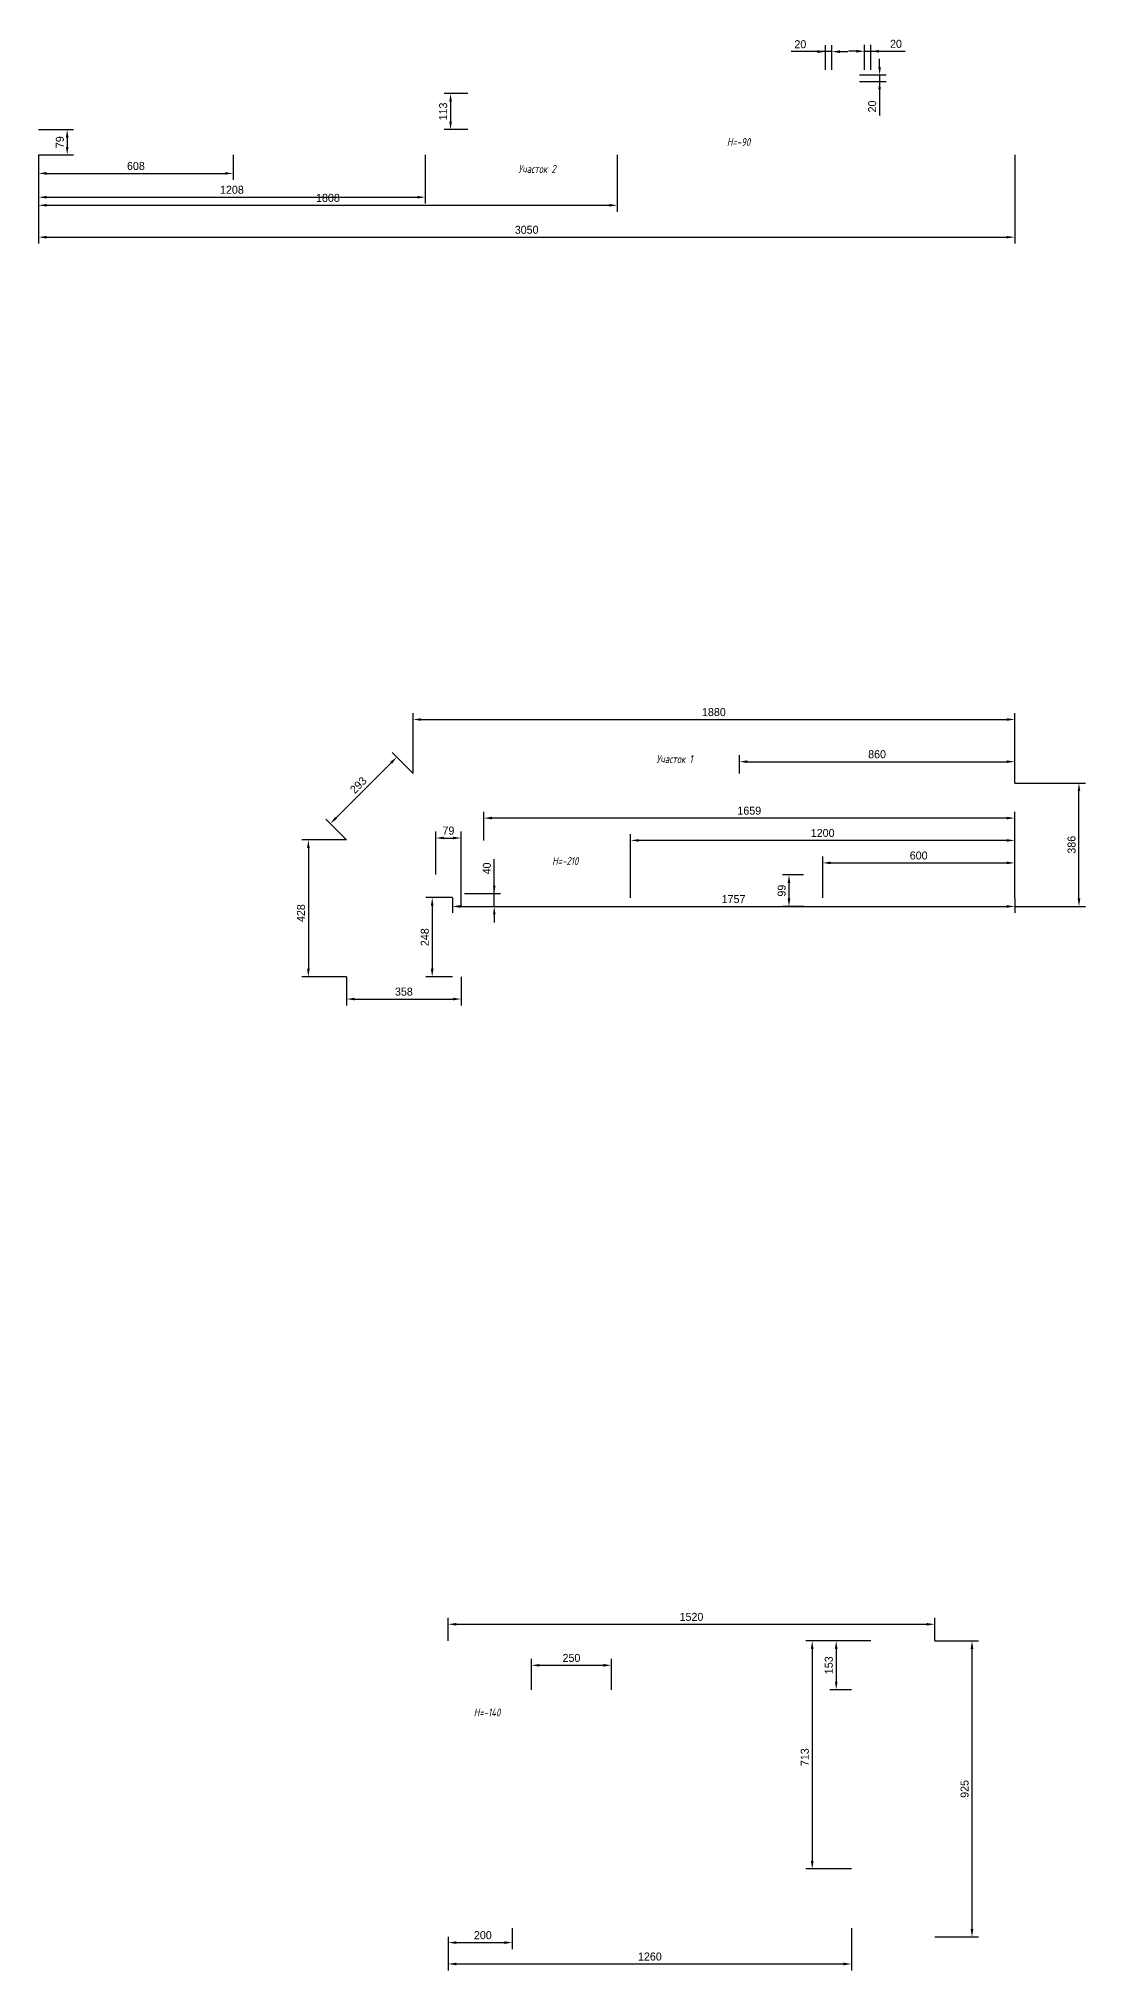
# Model space of a CAD drawing. Header units: millimetres. Extents: x -49629 to 4253, y -24660 to -10989.
# Drawn here: x -19735 to -16464, y -17025 to -10989 of the extents above; entities that cross this region are included whole.
import ezdxf
from ezdxf.enums import TextEntityAlignment as Align

# ---------------------------------------------------------------- set-up
doc = ezdxf.new("R2010")
doc.units = ezdxf.units.MM
doc.header["$PDMODE"] = 34
doc.header["$PDSIZE"] = 50
doc.layers.add('08 Размеры', color=7, linetype='Continuous')
doc.styles.get("Standard").update_dxf_attribs({"font": 'Ubuntu-R.ttf'})
doc.styles.add('ГОСТ-ISOCPEUR', font='isocpeui.ttf', dxfattribs={"width": 0.8})
doc.dimstyles.new('ISO-25', dxfattribs={"dimtxt": 2.5, "dimasz": 2.5, "dimexe": 1.25, "dimexo": 0.625, "dimtad": 1, "dimtxsty": 'Standard', "dimcen": 2.5, "dimadec": 0, "dimazin": 0, "dimtfac": 1, "dimtmove": 0, "dimatfit": 3, "dimfxl": 1, "dimarcsym": 0})

# ---------------------------------------------------------------- blocks, each defined once
blk = doc.blocks.new('*D751')
at = {"layer": '08 Размеры', "color": 0, "lineweight": -2}
for p, q in [((-19734.8, -11352), (-19734.8, -11629.3)), ((-16684.8, -11352), (-16684.8, -11629.3)), ((-19709.8, -11609.3), (-16709.8, -11609.3))]:
    blk.add_line(p, q, dxfattribs=at)
at = {"layer": '08 Размеры', "color": 0}
for points in [[(-19709.8, -11605.2), (-19709.8, -11613.5), (-19734.8, -11609.3)], [(-16709.8, -11613.5), (-16709.8, -11605.2), (-16684.8, -11609.3)]]:
    blk.add_solid(points, dxfattribs=at)
at = {"layer": 'Defpoints', "color": 0}
for p in [(-19734.8, -11352), (-16684.8, -11352), (-16684.8, -11609.3)]:
    blk.add_point(p, dxfattribs=at)
at = {"layer": '08 Размеры', "color": 0, "insert": (-18209.8, -11586.3), "char_height": 25, "attachment_point": 5}
blk.add_mtext('3050', dxfattribs=at)
blk = doc.blocks.new('*D752')
at = {"layer": '08 Размеры', "color": 0, "lineweight": -2}
for p, q in [((-18394.1, -11160.5), (-18467.6, -11160.5)), ((-18447.6, -11185.5), (-18447.6, -11248)), ((-18394.1, -11273), (-18467.6, -11273))]:
    blk.add_line(p, q, dxfattribs=at)
at = {"layer": '08 Размеры', "color": 0}
for points in [[(-18443.4, -11185.5), (-18451.7, -11185.5), (-18447.6, -11160.5)], [(-18451.7, -11248), (-18443.4, -11248), (-18447.6, -11273)]]:
    blk.add_solid(points, dxfattribs=at)
at = {"layer": 'Defpoints', "color": 0}
for p in [(-18394.1, -11160.5), (-18447.6, -11273), (-18394.1, -11273)]:
    blk.add_point(p, dxfattribs=at)
at = {"layer": '08 Размеры', "color": 0, "insert": (-18470.6, -11216.7), "char_height": 25, "attachment_point": 5, "rotation": 90}
blk.add_mtext('113', dxfattribs=at)
blk = doc.blocks.new('*D753')
at = {"layer": '08 Размеры', "color": 0, "lineweight": -2}
for p, q in [((-19734.8, -11273), (-19625.6, -11273)), ((-19645.6, -11298), (-19645.6, -11327)), ((-19734.8, -11352), (-19625.6, -11352))]:
    blk.add_line(p, q, dxfattribs=at)
at = {"layer": '08 Размеры', "color": 0}
for points in [[(-19641.4, -11298), (-19649.7, -11298), (-19645.6, -11273)], [(-19649.7, -11327), (-19641.4, -11327), (-19645.6, -11352)]]:
    blk.add_solid(points, dxfattribs=at)
at = {"layer": 'Defpoints', "color": 0}
for p in [(-19734.8, -11273), (-19734.8, -11352), (-19645.6, -11352)]:
    blk.add_point(p, dxfattribs=at)
at = {"layer": '08 Размеры', "color": 0, "insert": (-19668.4, -11312.5), "char_height": 25, "attachment_point": 5, "rotation": 90}
blk.add_mtext('79', dxfattribs=at)
blk = doc.blocks.new('*D754')
at = {"layer": '08 Размеры', "color": 0, "lineweight": -2}
for p, q in [((-19734.8, -11352), (-19734.8, -11430)), ((-19126.8, -11352), (-19126.8, -11430)), ((-19709.8, -11410), (-19151.8, -11410))]:
    blk.add_line(p, q, dxfattribs=at)
at = {"layer": '08 Размеры', "color": 0}
for points in [[(-19709.8, -11405.8), (-19709.8, -11414.1), (-19734.8, -11410)], [(-19151.8, -11414.1), (-19151.8, -11405.8), (-19126.8, -11410)]]:
    blk.add_solid(points, dxfattribs=at)
at = {"layer": 'Defpoints', "color": 0}
for p in [(-19734.8, -11352), (-19126.8, -11352), (-19126.8, -11410)]:
    blk.add_point(p, dxfattribs=at)
at = {"layer": '08 Размеры', "color": 0, "insert": (-19430.8, -11386.9), "char_height": 25, "attachment_point": 5}
blk.add_mtext('608', dxfattribs=at)
blk = doc.blocks.new('*D755')
at = {"layer": '08 Размеры', "color": 0, "lineweight": -2}
for p, q in [((-19734.8, -11352), (-19734.8, -11504.4)), ((-18526.8, -11352), (-18526.8, -11504.4)), ((-19709.8, -11484.4), (-18551.8, -11484.4))]:
    blk.add_line(p, q, dxfattribs=at)
at = {"layer": '08 Размеры', "color": 0}
for points in [[(-19709.8, -11480.2), (-19709.8, -11488.5), (-19734.8, -11484.4)], [(-18551.8, -11488.5), (-18551.8, -11480.2), (-18526.8, -11484.4)]]:
    blk.add_solid(points, dxfattribs=at)
at = {"layer": 'Defpoints', "color": 0}
for p in [(-19734.8, -11352), (-18526.8, -11352), (-18526.8, -11484.4)]:
    blk.add_point(p, dxfattribs=at)
at = {"layer": '08 Размеры', "color": 0, "insert": (-19130.8, -11461.3), "char_height": 25, "attachment_point": 5}
blk.add_mtext('1208', dxfattribs=at)
blk = doc.blocks.new('*D756')
at = {"layer": '08 Размеры', "color": 0, "lineweight": -2}
for p, q in [((-19734.8, -11352), (-19734.8, -11529.7)), ((-17926.8, -11352), (-17926.8, -11529.7)), ((-19709.8, -11509.7), (-17951.8, -11509.7))]:
    blk.add_line(p, q, dxfattribs=at)
at = {"layer": '08 Размеры', "color": 0}
for points in [[(-19709.8, -11505.5), (-19709.8, -11513.8), (-19734.8, -11509.7)], [(-17951.8, -11513.8), (-17951.8, -11505.5), (-17926.8, -11509.7)]]:
    blk.add_solid(points, dxfattribs=at)
at = {"layer": 'Defpoints', "color": 0}
for p in [(-19734.8, -11352), (-17926.8, -11352), (-17926.8, -11509.7)]:
    blk.add_point(p, dxfattribs=at)
at = {"layer": '08 Размеры', "color": 0, "insert": (-18830.8, -11486.6), "char_height": 25, "attachment_point": 5}
blk.add_mtext('1808', dxfattribs=at)
blk = doc.blocks.new('*D758')
at = {"layer": '08 Размеры', "color": 0, "lineweight": -2}
for p, q in [((-18564.8, -13285), (-18564.8, -13096.5)), ((-16684.8, -13315), (-16684.8, -13096.5)), ((-18539.8, -13116.5), (-16709.8, -13116.5))]:
    blk.add_line(p, q, dxfattribs=at)
at = {"layer": '08 Размеры', "color": 0}
for points in [[(-18539.8, -13112.3), (-18539.8, -13120.6), (-18564.8, -13116.5)], [(-16709.8, -13120.6), (-16709.8, -13112.3), (-16684.8, -13116.5)]]:
    blk.add_solid(points, dxfattribs=at)
at = {"layer": 'Defpoints', "color": 0}
for p in [(-16684.8, -13116.5), (-18564.8, -13285), (-16684.8, -13315)]:
    blk.add_point(p, dxfattribs=at)
at = {"layer": '08 Размеры', "color": 0, "insert": (-17624.8, -13093.4), "char_height": 25, "attachment_point": 5}
blk.add_mtext('1880', dxfattribs=at)
blk = doc.blocks.new('*D759')
at = {"layer": '08 Размеры', "color": 0, "lineweight": -2}
for p, q in [((-18805.5, -13423.9), (-18633.4, -13251.7)), ((-18564.8, -13285), (-18629.8, -13219.9)), ((-18772.3, -13492.5), (-18837.3, -13427.4))]:
    blk.add_line(p, q, dxfattribs=at)
at = {"layer": '08 Размеры', "color": 0}
for points in [[(-18630.4, -13254.7), (-18636.3, -13248.8), (-18615.7, -13234.1)], [(-18808.5, -13420.9), (-18802.6, -13426.8), (-18823.2, -13441.6)]]:
    blk.add_solid(points, dxfattribs=at)
at = {"layer": 'Defpoints', "color": 0}
for p in [(-18615.7, -13234.1), (-18564.8, -13285), (-18772.3, -13492.5)]:
    blk.add_point(p, dxfattribs=at)
at = {"layer": '08 Размеры', "color": 0, "insert": (-18735.7, -13321.5), "char_height": 25, "attachment_point": 5, "rotation": 45}
blk.add_mtext('293', dxfattribs=at)
blk = doc.blocks.new('*D760')
at = {"layer": '08 Размеры', "color": 0, "lineweight": -2}
for p, q in [((-18772.3, -13492.5), (-18911.9, -13492.5)), ((-18891.9, -13517.5), (-18891.9, -13895.5)), ((-18772.3, -13920.5), (-18911.9, -13920.5))]:
    blk.add_line(p, q, dxfattribs=at)
at = {"layer": '08 Размеры', "color": 0}
for points in [[(-18887.7, -13517.5), (-18896, -13517.5), (-18891.9, -13492.5)], [(-18896, -13895.5), (-18887.7, -13895.5), (-18891.9, -13920.5)]]:
    blk.add_solid(points, dxfattribs=at)
at = {"layer": 'Defpoints', "color": 0}
for p in [(-18772.3, -13492.5), (-18891.9, -13920.5), (-18772.3, -13920.5)]:
    blk.add_point(p, dxfattribs=at)
at = {"layer": '08 Размеры', "color": 0, "insert": (-18914.9, -13721.5), "char_height": 25, "attachment_point": 5, "rotation": 90}
blk.add_mtext('428', dxfattribs=at)
blk = doc.blocks.new('*D761')
at = {"layer": '08 Размеры', "color": 0, "lineweight": -2}
for p, q in [((-18441.8, -13673.5), (-18441.8, -13720.5)), ((-18416.8, -13700.5), (-16709.8, -13700.5)), ((-16684.8, -13673.5), (-16684.8, -13720.5))]:
    blk.add_line(p, q, dxfattribs=at)
at = {"layer": '08 Размеры', "color": 0}
for points in [[(-18416.8, -13696.3), (-18416.8, -13704.7), (-18441.8, -13700.5)], [(-16709.8, -13704.7), (-16709.8, -13696.3), (-16684.8, -13700.5)]]:
    blk.add_solid(points, dxfattribs=at)
at = {"layer": 'Defpoints', "color": 0}
for p in [(-18441.8, -13673.5), (-16684.8, -13673.5), (-16684.8, -13700.5)]:
    blk.add_point(p, dxfattribs=at)
at = {"layer": '08 Размеры', "color": 0, "insert": (-17563.3, -13677.7), "char_height": 25, "attachment_point": 5}
blk.add_mtext('1757', dxfattribs=at)
blk = doc.blocks.new('*D762')
at = {"layer": '08 Размеры', "color": 0, "lineweight": -2}
for p, q in [((-18441.8, -13672.9), (-18524.9, -13672.9)), ((-18504.9, -13697.9), (-18504.9, -13895.5)), ((-18441.8, -13920.5), (-18524.9, -13920.5))]:
    blk.add_line(p, q, dxfattribs=at)
at = {"layer": '08 Размеры', "color": 0}
for points in [[(-18500.7, -13697.9), (-18509.1, -13697.9), (-18504.9, -13672.9)], [(-18509.1, -13895.5), (-18500.7, -13895.5), (-18504.9, -13920.5)]]:
    blk.add_solid(points, dxfattribs=at)
at = {"layer": 'Defpoints', "color": 0}
for p in [(-18441.8, -13672.9), (-18504.9, -13920.5), (-18441.8, -13920.5)]:
    blk.add_point(p, dxfattribs=at)
at = {"layer": '08 Размеры', "color": 0, "insert": (-18528, -13796.7), "char_height": 25, "attachment_point": 5, "rotation": 90}
blk.add_mtext('248', dxfattribs=at)
blk = doc.blocks.new('*D763')
at = {"layer": '08 Размеры', "color": 0, "lineweight": -2}
for p, q in [((-17284.8, -13673.5), (-17284.8, -13544.4)), ((-17259.8, -13564.4), (-16709.8, -13564.4)), ((-16684.8, -13673.5), (-16684.8, -13544.4))]:
    blk.add_line(p, q, dxfattribs=at)
at = {"layer": '08 Размеры', "color": 0}
for points in [[(-17259.8, -13560.3), (-17259.8, -13568.6), (-17284.8, -13564.4)], [(-16709.8, -13568.6), (-16709.8, -13560.3), (-16684.8, -13564.4)]]:
    blk.add_solid(points, dxfattribs=at)
at = {"layer": 'Defpoints', "color": 0}
for p in [(-16684.8, -13564.4), (-17284.8, -13673.5), (-16684.8, -13673.5)]:
    blk.add_point(p, dxfattribs=at)
at = {"layer": '08 Размеры', "color": 0, "insert": (-16984.8, -13541.4), "char_height": 25, "attachment_point": 5}
blk.add_mtext('600', dxfattribs=at)
blk = doc.blocks.new('*D764')
at = {"layer": '08 Размеры', "color": 0, "lineweight": -2}
for p, q in [((-17884.8, -13673.5), (-17884.8, -13474.2)), ((-16709.8, -13494.2), (-17859.8, -13494.2)), ((-16684.8, -13673.5), (-16684.8, -13474.2))]:
    blk.add_line(p, q, dxfattribs=at)
at = {"layer": '08 Размеры', "color": 0}
for points in [[(-17859.8, -13490.1), (-17859.8, -13498.4), (-17884.8, -13494.2)], [(-16709.8, -13498.4), (-16709.8, -13490.1), (-16684.8, -13494.2)]]:
    blk.add_solid(points, dxfattribs=at)
at = {"layer": 'Defpoints', "color": 0}
for p in [(-17884.8, -13494.2), (-17884.8, -13673.5), (-16684.8, -13673.5)]:
    blk.add_point(p, dxfattribs=at)
at = {"layer": '08 Размеры', "color": 0, "insert": (-17284.8, -13471.2), "char_height": 25, "attachment_point": 5}
blk.add_mtext('1200', dxfattribs=at)
blk = doc.blocks.new('*D765')
at = {"layer": '08 Размеры', "color": 0, "lineweight": -2}
for p, q in [((-18343.6, -13494.2), (-18343.6, -13404.4)), ((-16709.8, -13424.4), (-18318.6, -13424.4)), ((-16684.8, -13673.5), (-16684.8, -13404.4))]:
    blk.add_line(p, q, dxfattribs=at)
at = {"layer": '08 Размеры', "color": 0}
for points in [[(-18318.6, -13420.3), (-18318.6, -13428.6), (-18343.6, -13424.4)], [(-16709.8, -13428.6), (-16709.8, -13420.3), (-16684.8, -13424.4)]]:
    blk.add_solid(points, dxfattribs=at)
at = {"layer": 'Defpoints', "color": 0}
for p in [(-18343.6, -13424.4), (-18343.6, -13494.2), (-16684.8, -13673.5)]:
    blk.add_point(p, dxfattribs=at)
at = {"layer": '08 Размеры', "color": 0, "insert": (-17514.2, -13401.4), "char_height": 25, "attachment_point": 5}
blk.add_mtext('1659', dxfattribs=at)
blk = doc.blocks.new('*D766')
at = {"layer": '08 Размеры', "color": 0, "lineweight": -2}
for p, q in [((-18311.1, -13700.5), (-18311.1, -13553.1)), ((-18414.8, -13700.5), (-18291.1, -13700.5)), ((-18403.6, -13660.5), (-18291.1, -13660.5)), ((-18311.1, -13700.5), (-18311.1, -13660.5)), ((-18311.1, -13725.5), (-18311.1, -13750.5))]:
    blk.add_line(p, q, dxfattribs=at)
at = {"layer": '08 Размеры', "color": 0}
for points in [[(-18315.2, -13635.5), (-18306.9, -13635.5), (-18311.1, -13660.5)], [(-18306.9, -13725.5), (-18315.2, -13725.5), (-18311.1, -13700.5)]]:
    blk.add_solid(points, dxfattribs=at)
at = {"layer": 'Defpoints', "color": 0}
for p in [(-18414.8, -13700.5), (-18403.6, -13660.5), (-18311.1, -13660.5)]:
    blk.add_point(p, dxfattribs=at)
at = {"layer": '08 Размеры', "color": 0, "insert": (-18334.1, -13581.8), "char_height": 25, "attachment_point": 5, "rotation": 90}
blk.add_mtext('40', dxfattribs=at)
blk = doc.blocks.new('*D767')
at = {"layer": '08 Размеры', "color": 0, "lineweight": -2}
for p, q in [((-16684.8, -13315), (-16463.9, -13315)), ((-16483.9, -13675.5), (-16483.9, -13340)), ((-16684.8, -13700.5), (-16463.9, -13700.5))]:
    blk.add_line(p, q, dxfattribs=at)
at = {"layer": '08 Размеры', "color": 0}
for points in [[(-16479.8, -13340), (-16488.1, -13340), (-16483.9, -13315)], [(-16488.1, -13675.5), (-16479.8, -13675.5), (-16483.9, -13700.5)]]:
    blk.add_solid(points, dxfattribs=at)
at = {"layer": 'Defpoints', "color": 0}
for p in [(-16684.8, -13315), (-16483.9, -13315), (-16684.8, -13700.5)]:
    blk.add_point(p, dxfattribs=at)
at = {"layer": '08 Размеры', "color": 0, "insert": (-16507, -13507.7), "char_height": 25, "attachment_point": 5, "rotation": 90}
blk.add_mtext('386', dxfattribs=at)
blk = doc.blocks.new('*D768')
at = {"layer": '08 Размеры', "color": 0, "lineweight": -2}
for p, q in [((-18772.3, -13920.5), (-18772.3, -14009.9)), ((-18414.8, -13920.5), (-18414.8, -14009.9)), ((-18747.3, -13989.9), (-18439.8, -13989.9))]:
    blk.add_line(p, q, dxfattribs=at)
at = {"layer": '08 Размеры', "color": 0}
for points in [[(-18747.3, -13985.8), (-18747.3, -13994.1), (-18772.3, -13989.9)], [(-18439.8, -13994.1), (-18439.8, -13985.8), (-18414.8, -13989.9)]]:
    blk.add_solid(points, dxfattribs=at)
at = {"layer": 'Defpoints', "color": 0}
for p in [(-18772.3, -13920.5), (-18414.8, -13920.5), (-18414.8, -13989.9)]:
    blk.add_point(p, dxfattribs=at)
at = {"layer": '08 Размеры', "color": 0, "insert": (-18593.5, -13966.9), "char_height": 25, "attachment_point": 5}
blk.add_mtext('358', dxfattribs=at)
blk = doc.blocks.new('*D787')
at = {"layer": '08 Размеры', "color": 0, "lineweight": -2}
for p, q in [((-18454.8, -15995.5), (-18454.8, -15923.5)), ((-16934.8, -15995.5), (-16934.8, -15923.5)), ((-18429.8, -15943.5), (-16959.8, -15943.5))]:
    blk.add_line(p, q, dxfattribs=at)
at = {"layer": '08 Размеры', "color": 0}
for points in [[(-18429.8, -15939.4), (-18429.8, -15947.7), (-18454.8, -15943.5)], [(-16959.8, -15947.7), (-16959.8, -15939.4), (-16934.8, -15943.5)]]:
    blk.add_solid(points, dxfattribs=at)
at = {"layer": 'Defpoints', "color": 0}
for p in [(-18454.8, -15995.5), (-16934.8, -15943.5), (-16934.8, -15995.5)]:
    blk.add_point(p, dxfattribs=at)
at = {"layer": '08 Размеры', "color": 0, "insert": (-17694.8, -15920.5), "char_height": 25, "attachment_point": 5}
blk.add_mtext('1520', dxfattribs=at)
blk = doc.blocks.new('*D788')
at = {"layer": '08 Размеры', "color": 0, "lineweight": -2}
for p, q in [((-16934.8, -15995.5), (-16798.2, -15995.5)), ((-16818.2, -16020.5), (-16818.2, -16895.5)), ((-16934.8, -16920.5), (-16798.2, -16920.5))]:
    blk.add_line(p, q, dxfattribs=at)
at = {"layer": '08 Размеры', "color": 0}
for points in [[(-16814, -16020.5), (-16822.4, -16020.5), (-16818.2, -15995.5)], [(-16822.4, -16895.5), (-16814, -16895.5), (-16818.2, -16920.5)]]:
    blk.add_solid(points, dxfattribs=at)
at = {"layer": 'Defpoints', "color": 0}
for p in [(-16934.8, -15995.5), (-16934.8, -16920.5), (-16818.2, -16920.5)]:
    blk.add_point(p, dxfattribs=at)
at = {"layer": '08 Размеры', "color": 0, "insert": (-16841.2, -16458), "char_height": 25, "attachment_point": 5, "rotation": 90}
blk.add_mtext('925', dxfattribs=at)
blk = doc.blocks.new('*D789')
at = {"layer": '08 Размеры', "color": 0, "lineweight": -2}
for p, q in [((-18254.8, -16893.5), (-18254.8, -16958.3)), ((-18454.8, -16920.5), (-18454.8, -16958.3)), ((-18429.8, -16938.3), (-18279.8, -16938.3))]:
    blk.add_line(p, q, dxfattribs=at)
at = {"layer": '08 Размеры', "color": 0}
for points in [[(-18429.8, -16934.1), (-18429.8, -16942.4), (-18454.8, -16938.3)], [(-18279.8, -16942.4), (-18279.8, -16934.1), (-18254.8, -16938.3)]]:
    blk.add_solid(points, dxfattribs=at)
at = {"layer": 'Defpoints', "color": 0}
for p in [(-18254.8, -16893.5), (-18454.8, -16920.5), (-18254.8, -16938.3)]:
    blk.add_point(p, dxfattribs=at)
at = {"layer": '08 Размеры', "color": 0, "insert": (-18346.7, -16915.2), "char_height": 25, "attachment_point": 5}
blk.add_mtext('200', dxfattribs=at)
blk = doc.blocks.new('*D790')
at = {"layer": '08 Размеры', "color": 0, "lineweight": -2}
for p, q in [((-17194.8, -16893.5), (-17194.8, -17025)), ((-18454.8, -16920.5), (-18454.8, -17025)), ((-18429.8, -17005), (-17219.8, -17005))]:
    blk.add_line(p, q, dxfattribs=at)
at = {"layer": '08 Размеры', "color": 0}
for points in [[(-18429.8, -17000.8), (-18429.8, -17009.2), (-18454.8, -17005)], [(-17219.8, -17009.2), (-17219.8, -17000.8), (-17194.8, -17005)]]:
    blk.add_solid(points, dxfattribs=at)
at = {"layer": 'Defpoints', "color": 0}
for p in [(-17194.8, -16893.5), (-18454.8, -16920.5), (-17194.8, -17005)]:
    blk.add_point(p, dxfattribs=at)
at = {"layer": '08 Размеры', "color": 0, "insert": (-17824.8, -16981.9), "char_height": 25, "attachment_point": 5}
blk.add_mtext('1260', dxfattribs=at)
blk = doc.blocks.new('*D791')
at = {"layer": '08 Размеры', "color": 0, "lineweight": -2}
for p, q in [((-17134.8, -15995.5), (-17262.5, -15995.5)), ((-17242.5, -16020.5), (-17242.5, -16123)), ((-17194.8, -16148), (-17262.5, -16148))]:
    blk.add_line(p, q, dxfattribs=at)
at = {"layer": '08 Размеры', "color": 0}
for points in [[(-17238.4, -16020.5), (-17246.7, -16020.5), (-17242.5, -15995.5)], [(-17246.7, -16123), (-17238.4, -16123), (-17242.5, -16148)]]:
    blk.add_solid(points, dxfattribs=at)
at = {"layer": 'Defpoints', "color": 0}
for p in [(-17134.8, -15995.5), (-17242.5, -16148), (-17194.8, -16148)]:
    blk.add_point(p, dxfattribs=at)
at = {"layer": '08 Размеры', "color": 0, "insert": (-17265.6, -16071.7), "char_height": 25, "attachment_point": 5, "rotation": 90}
blk.add_mtext('153', dxfattribs=at)
blk = doc.blocks.new('*D792')
at = {"layer": '08 Размеры', "color": 0, "lineweight": -2}
for p, q in [((-17134.8, -15995.5), (-17337.5, -15995.5)), ((-17317.5, -16020.5), (-17317.5, -16683)), ((-17194.8, -16708), (-17337.5, -16708))]:
    blk.add_line(p, q, dxfattribs=at)
at = {"layer": '08 Размеры', "color": 0}
for points in [[(-17313.3, -16020.5), (-17321.7, -16020.5), (-17317.5, -15995.5)], [(-17321.7, -16683), (-17313.3, -16683), (-17317.5, -16708)]]:
    blk.add_solid(points, dxfattribs=at)
at = {"layer": 'Defpoints', "color": 0}
for p in [(-17134.8, -15995.5), (-17317.5, -16708), (-17194.8, -16708)]:
    blk.add_point(p, dxfattribs=at)
at = {"layer": '08 Размеры', "color": 0, "insert": (-17340.6, -16358.9), "char_height": 25, "attachment_point": 5, "rotation": 90}
blk.add_mtext('713', dxfattribs=at)
blk = doc.blocks.new('*D817')
at = {"layer": '08 Размеры', "color": 0, "lineweight": -2}
for p, q in [((-18493.6, -13600.5), (-18493.6, -13466.7)), ((-18468.6, -13486.7), (-18439.8, -13486.7)), ((-18414.8, -13700.5), (-18414.8, -13466.7))]:
    blk.add_line(p, q, dxfattribs=at)
at = {"layer": '08 Размеры', "color": 0}
for points in [[(-18468.6, -13482.5), (-18468.6, -13490.8), (-18493.6, -13486.7)], [(-18439.8, -13490.8), (-18439.8, -13482.5), (-18414.8, -13486.7)]]:
    blk.add_solid(points, dxfattribs=at)
at = {"layer": 'Defpoints', "color": 0}
for p in [(-18414.8, -13486.7), (-18493.6, -13600.5), (-18414.8, -13700.5)]:
    blk.add_point(p, dxfattribs=at)
at = {"layer": '08 Размеры', "color": 0, "insert": (-18454.2, -13463.8), "char_height": 25, "attachment_point": 5}
blk.add_mtext('79', dxfattribs=at)
blk = doc.blocks.new('*D818')
at = {"layer": '08 Размеры', "color": 0, "lineweight": -2}
for p, q in [((-17544.8, -13285), (-17544.8, -13228.2)), ((-17519.8, -13248.2), (-16709.8, -13248.2)), ((-16684.8, -13315), (-16684.8, -13228.2))]:
    blk.add_line(p, q, dxfattribs=at)
at = {"layer": '08 Размеры', "color": 0}
for points in [[(-17519.8, -13244), (-17519.8, -13252.4), (-17544.8, -13248.2)], [(-16709.8, -13252.4), (-16709.8, -13244), (-16684.8, -13248.2)]]:
    blk.add_solid(points, dxfattribs=at)
at = {"layer": 'Defpoints', "color": 0}
for p in [(-16684.8, -13248.2), (-17544.8, -13285), (-16684.8, -13315)]:
    blk.add_point(p, dxfattribs=at)
at = {"layer": '08 Размеры', "color": 0, "insert": (-17114.8, -13225.1), "char_height": 25, "attachment_point": 5}
blk.add_mtext('860', dxfattribs=at)
blk = doc.blocks.new('*D819')
at = {"layer": '08 Размеры', "color": 0, "lineweight": -2}
for p, q in [((-17344.8, -13602), (-17410.1, -13602)), ((-17390.1, -13627), (-17390.1, -13675.5)), ((-17344.8, -13700.5), (-17410.1, -13700.5))]:
    blk.add_line(p, q, dxfattribs=at)
at = {"layer": '08 Размеры', "color": 0}
for points in [[(-17385.9, -13627), (-17394.2, -13627), (-17390.1, -13602)], [(-17394.2, -13675.5), (-17385.9, -13675.5), (-17390.1, -13700.5)]]:
    blk.add_solid(points, dxfattribs=at)
at = {"layer": 'Defpoints', "color": 0}
for p in [(-17344.8, -13602), (-17390.1, -13700.5), (-17344.8, -13700.5)]:
    blk.add_point(p, dxfattribs=at)
at = {"layer": '08 Размеры', "color": 0, "insert": (-17412.9, -13651.2), "char_height": 25, "attachment_point": 5, "rotation": 90}
blk.add_mtext('99', dxfattribs=at)
blk = doc.blocks.new('*D820')
at = {"layer": '08 Размеры', "color": 0, "lineweight": -2}
for p, q in [((-17256.1, -11029.6), (-17383, -11029.6)), ((-17276.1, -11086.5), (-17276.1, -11009.6)), ((-17256.1, -11029.6), (-17276.1, -11029.6)), ((-17256.1, -11086.5), (-17256.1, -11009.6)), ((-17231.1, -11029.6), (-17206.1, -11029.6))]:
    blk.add_line(p, q, dxfattribs=at)
at = {"layer": '08 Размеры', "color": 0}
for points in [[(-17301.1, -11033.8), (-17301.1, -11025.4), (-17276.1, -11029.6)], [(-17231.1, -11025.4), (-17231.1, -11033.8), (-17256.1, -11029.6)]]:
    blk.add_solid(points, dxfattribs=at)
at = {"layer": 'Defpoints', "color": 0}
for p in [(-17276.1, -11029.6), (-17276.1, -11086.5), (-17256.1, -11086.5)]:
    blk.add_point(p, dxfattribs=at)
at = {"layer": '08 Размеры', "color": 0, "insert": (-17354.6, -11006.5), "char_height": 25, "attachment_point": 5}
blk.add_mtext('20', dxfattribs=at)
blk = doc.blocks.new('*D821')
at = {"layer": '08 Размеры', "color": 0, "lineweight": -2}
for p, q in [((-17179.1, -11028.4), (-17204.1, -11028.4)), ((-17154.1, -11086.5), (-17154.1, -11008.4)), ((-17154.1, -11028.4), (-17027.3, -11028.4)), ((-17154.1, -11028.4), (-17134.1, -11028.4)), ((-17134.1, -11086.5), (-17134.1, -11008.4))]:
    blk.add_line(p, q, dxfattribs=at)
at = {"layer": '08 Размеры', "color": 0}
for points in [[(-17179.1, -11032.5), (-17179.1, -11024.2), (-17154.1, -11028.4)], [(-17109.1, -11024.2), (-17109.1, -11032.5), (-17134.1, -11028.4)]]:
    blk.add_solid(points, dxfattribs=at)
at = {"layer": 'Defpoints', "color": 0}
for p in [(-17134.1, -11028.4), (-17154.1, -11086.5), (-17134.1, -11086.5)]:
    blk.add_point(p, dxfattribs=at)
at = {"layer": '08 Размеры', "color": 0, "insert": (-17055.7, -11005.3), "char_height": 25, "attachment_point": 5}
blk.add_mtext('20', dxfattribs=at)
blk = doc.blocks.new('*D822')
at = {"layer": '08 Размеры', "color": 0, "lineweight": -2}
for p, q in [((-17170.1, -11102.5), (-17086.9, -11102.5)), ((-17106.9, -11077.5), (-17106.9, -11052.5)), ((-17106.9, -11102.5), (-17106.9, -11229.4)), ((-17106.9, -11102.5), (-17106.9, -11122.5)), ((-17170.1, -11122.5), (-17086.9, -11122.5))]:
    blk.add_line(p, q, dxfattribs=at)
at = {"layer": '08 Размеры', "color": 0}
for points in [[(-17111.1, -11077.5), (-17102.8, -11077.5), (-17106.9, -11102.5)], [(-17102.8, -11147.5), (-17111.1, -11147.5), (-17106.9, -11122.5)]]:
    blk.add_solid(points, dxfattribs=at)
at = {"layer": 'Defpoints', "color": 0}
for p in [(-17170.1, -11102.5), (-17170.1, -11122.5), (-17106.9, -11122.5)]:
    blk.add_point(p, dxfattribs=at)
at = {"layer": '08 Размеры', "color": 0, "insert": (-17130, -11200.9), "char_height": 25, "attachment_point": 5, "rotation": 90}
blk.add_mtext('20', dxfattribs=at)
blk = doc.blocks.new('*D823')
at = {"layer": '08 Размеры', "color": 0, "lineweight": -2}
for p, q in [((-18194.8, -16148), (-18194.8, -16051.7)), ((-17944.8, -16148), (-17944.8, -16051.7)), ((-18169.8, -16071.7), (-17969.8, -16071.7))]:
    blk.add_line(p, q, dxfattribs=at)
at = {"layer": '08 Размеры', "color": 0}
for points in [[(-18169.8, -16067.6), (-18169.8, -16075.9), (-18194.8, -16071.7)], [(-17969.8, -16075.9), (-17969.8, -16067.6), (-17944.8, -16071.7)]]:
    blk.add_solid(points, dxfattribs=at)
at = {"layer": 'Defpoints', "color": 0}
for p in [(-17944.8, -16071.7), (-18194.8, -16148), (-17944.8, -16148)]:
    blk.add_point(p, dxfattribs=at)
at = {"layer": '08 Размеры', "color": 0, "insert": (-18069.8, -16048.7), "char_height": 25, "attachment_point": 5}
blk.add_mtext('250', dxfattribs=at)

msp = doc.modelspace()

# ---------------------------------------------------------------- texts
at = {"layer": '08 Размеры', "style": 'ГОСТ-ISOCPEUR', "width": 0.8}
for s, p in [('H=-90', (-17547.5, -11312, 382)), ('Участок 2', (-18177.2, -11396.1)), ('Участок 1', (-17747.6, -13239.9)), ('H=-210', (-18089.1, -13558.9)), ('H=-140', (-18333.4, -16219.2))]:
    msp.add_text(s, height=25, dxfattribs=at).set_placement(p, align=Align.MIDDLE)

# ---------------------------------------------------------------- dimensions: what is measured, and where the dimension line sits
at = {"layer": '08 Размеры'}
for base, p1, p2, picture, middle in [((-17276.1, -11029.6), (-17256.1, -11086.5), (-17276.1, -11086.5), '*D820', (-17354.6, -11006.5)), ((-17134.1, -11028.4), (-17154.1, -11086.5), (-17134.1, -11086.5), '*D821', (-17055.7, -11005.3)), ((-18414.8, -13486.7), (-18493.6, -13600.5), (-18414.8, -13700.5), '*D817', (-18454.2, -13463.8)), ((-17884.8, -13494.2), (-16684.8, -13673.5), (-17884.8, -13673.5), '*D764', (-17284.8, -13471.2)), ((-18414.7580064, -13989.9479421), (-18772.2580064, -13920.4979331), (-18414.7580064, -13920.4979331), '*D768', (-18593.5080064, -13966.888779)), ((-17944.8, -16071.7), (-18194.8, -16148), (-17944.8, -16148), '*D823', (-18069.8, -16048.7))]:
    dim = msp.add_linear_dim(base=base, p1=p1, p2=p2, dimstyle='ISO-25', override={"dimtxt": 25, "dimasz": 25, "dimexe": 20, "dimexo": 0, "dimgap": 10, "dimdec": 0}, dxfattribs=at)
    dim.commit()
    dim.dimension.update_dxf_attribs({"geometry": picture, "text_midpoint": middle})
for base, p1, p2, picture, middle in [((-17106.9, -11122.5), (-17170.1, -11102.5), (-17170.1, -11122.5), '*D822', (-17130, -11200.9)), ((-18447.5614401, -11272.9979331), (-18394.1330064, -11160.4979331), (-18394.1330064, -11272.9979331), '*D752', (-18470.6206032, -11216.7479331)), ((-19645.6, -11352), (-19734.8, -11273), (-19734.8, -11352), '*D753', (-19668.4, -11312.5)), ((-16483.9365839, -13314.9979331), (-16684.7580064, -13700.4979331), (-16684.7580064, -13314.9979331), '*D767', (-16506.995747, -13507.7479331)), ((-18311.1, -13660.5), (-18414.8, -13700.5), (-18403.6, -13660.5), '*D766', (-18334.1, -13581.8)), ((-17390.0543621, -13700.4979331), (-17344.7580064, -13601.9979331), (-17344.7580064, -13700.4979331), '*D819', (-17412.8790374, -13651.2479331))]:
    dim = msp.add_linear_dim(base=base, p1=p1, p2=p2, angle=90, dimstyle='ISO-25', override={"dimtxt": 25, "dimasz": 25, "dimexe": 20, "dimexo": 0, "dimgap": 10, "dimdec": 0}, dxfattribs=at)
    dim.commit()
    dim.dimension.update_dxf_attribs({"geometry": picture, "text_midpoint": middle})
at = {"layer": '08 Размеры', "color": 5}
for base, p1, p2, picture, middle in [((-16684.8, -11609.3), (-19734.8, -11352), (-16684.8, -11352), '*D751', (-18209.8, -11609.3)), ((-16684.8, -13116.5), (-18564.8, -13285), (-16684.8, -13315), '*D758', (-17624.8, -13116.5)), ((-16684.8, -13700.5, 127.9), (-18441.8, -13673.5), (-16684.8, -13673.5), '*D761', (-17563.3, -13700.5, 127.9))]:
    dim = msp.add_linear_dim(base=base, p1=p1, p2=p2, dimstyle='ISO-25', override={"dimtxt": 25, "dimasz": 25, "dimexe": 20, "dimexo": 0, "dimgap": 10, "dimdec": 0}, dxfattribs=at)
    dim.commit()
    dim.dimension.update_dxf_attribs({"geometry": picture, "text_midpoint": middle, "dimtype": 160})
at = {"layer": '08 Размеры'}
for base, p1, p2, picture, middle in [((-19126.8, -11410), (-19734.8, -11352), (-19126.8, -11352), '*D754', (-19430.8, -11410)), ((-18526.8, -11484.4), (-19734.8, -11352), (-18526.8, -11352), '*D755', (-19130.8, -11484.4)), ((-17926.8, -11509.7, 134.6), (-19734.8, -11352), (-17926.8, -11352), '*D756', (-18830.8, -11509.7, 134.6)), ((-16684.8, -13248.2, -233.8), (-17544.8, -13285), (-16684.8, -13315), '*D818', (-17114.8, -13248.2, -233.8)), ((-18343.6, -13424.4), (-16684.8, -13673.5), (-18343.6, -13494.2), '*D765', (-17514.2, -13424.4)), ((-16684.8, -13564.4), (-17284.8, -13673.5), (-16684.8, -13673.5), '*D763', (-16984.8, -13564.4)), ((-18254.8, -16938.3, -473), (-18454.8, -16920.5), (-18254.8, -16893.5), '*D789', (-18346.7, -16938.3, -473)), ((-17194.8, -17005), (-18454.8, -16920.5), (-17194.8, -16893.5), '*D790', (-17824.8, -17005))]:
    dim = msp.add_linear_dim(base=base, p1=p1, p2=p2, dimstyle='ISO-25', override={"dimtxt": 25, "dimasz": 25, "dimexe": 20, "dimexo": 0, "dimgap": 10, "dimdec": 0}, dxfattribs=at)
    dim.commit()
    dim.dimension.update_dxf_attribs({"geometry": picture, "text_midpoint": middle, "dimtype": 160})
at = {"layer": '08 Размеры', "color": 5}
dim = msp.add_aligned_dim(p1=(-18772.3, -13492.5), p2=(-18564.8, -13285), distance=72, dimstyle='ISO-25', override={"dimtxt": 25, "dimasz": 25, "dimexe": 20, "dimexo": 0, "dimgap": 10, "dimdec": 0}, dxfattribs=at)
dim.commit()
dim.dimension.update_dxf_attribs({"geometry": '*D759', "text_midpoint": (-18735.7, -13321.5)})
for base, p1, p2, picture, middle in [((-18891.9, -13920.5), (-18772.3, -13492.5), (-18772.3, -13920.5), '*D760', (-18891.9, -13721.5)), ((-18504.9, -13920.5), (-18441.8, -13672.9), (-18441.8, -13920.5), '*D762', (-18504.9, -13796.7))]:
    dim = msp.add_linear_dim(base=base, p1=p1, p2=p2, angle=90, dimstyle='ISO-25', override={"dimtxt": 25, "dimasz": 25, "dimexe": 20, "dimexo": 0, "dimgap": 10, "dimdec": 0}, dxfattribs=at)
    dim.commit()
    dim.dimension.update_dxf_attribs({"geometry": picture, "text_midpoint": middle, "dimtype": 160})
dim = msp.add_linear_dim(base=(-16934.8, -15943.5), p1=(-18454.8, -15995.5), p2=(-16934.8, -15995.5), dimstyle='ISO-25', override={"dimtxt": 25, "dimasz": 25, "dimexe": 20, "dimexo": 0, "dimgap": 10, "dimdec": 0}, dxfattribs=at)
dim.commit()
dim.dimension.update_dxf_attribs({"geometry": '*D787', "text_midpoint": (-17694.8, -15920.5)})
at = {"layer": '08 Размеры'}
for base, p2, picture, middle in [((-17317.5037248, -16707.9979331), (-17194.7580064, -16707.9979331), '*D792', (-17317.5037248, -16358.9414813)), ((-17242.5364428, -16147.9979331), (-17194.7580064, -16147.9979331), '*D791', (-17242.5364428, -16071.7479331))]:
    dim = msp.add_linear_dim(base=base, p1=(-17134.7580064, -15995.4979331), p2=p2, angle=90, dimstyle='ISO-25', override={"dimtxt": 25, "dimasz": 25, "dimexe": 20, "dimexo": 0, "dimgap": 10, "dimdec": 0}, dxfattribs=at)
    dim.commit()
    dim.dimension.update_dxf_attribs({"geometry": picture, "text_midpoint": middle, "dimtype": 160})
at = {"layer": '08 Размеры', "color": 5}
dim = msp.add_linear_dim(base=(-16818.2, -16920.5), p1=(-16934.8, -15995.5), p2=(-16934.8, -16920.5), angle=90, dimstyle='ISO-25', override={"dimtxt": 25, "dimasz": 25, "dimexe": 20, "dimexo": 0, "dimgap": 10, "dimdec": 0}, dxfattribs=at)
dim.commit()
dim.dimension.update_dxf_attribs({"geometry": '*D788', "text_midpoint": (-16841.2, -16458)})

doc.saveas('drawing.dxf')
